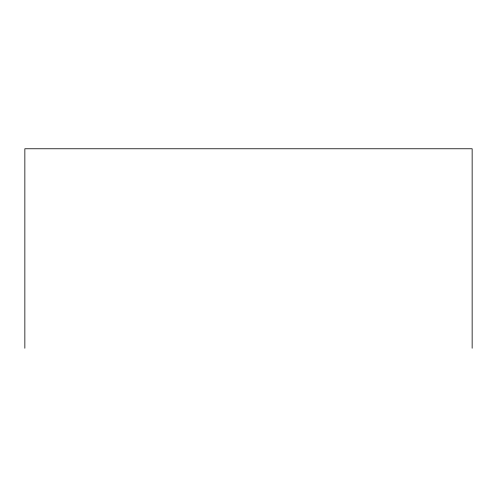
<?xml version="1.0" encoding="UTF-8"?>
<svg xmlns="http://www.w3.org/2000/svg" width="497" height="497" viewBox="0 0 497 497"><rect width="100%" height="100%" fill="white"/><g stroke="black" fill="none" stroke-linecap="round" stroke-linejoin="round"><path stroke-width="0.75" d="M472.15 348.235L472.15 148.765L24.85 148.765L24.85 348.235"/></g></svg>
